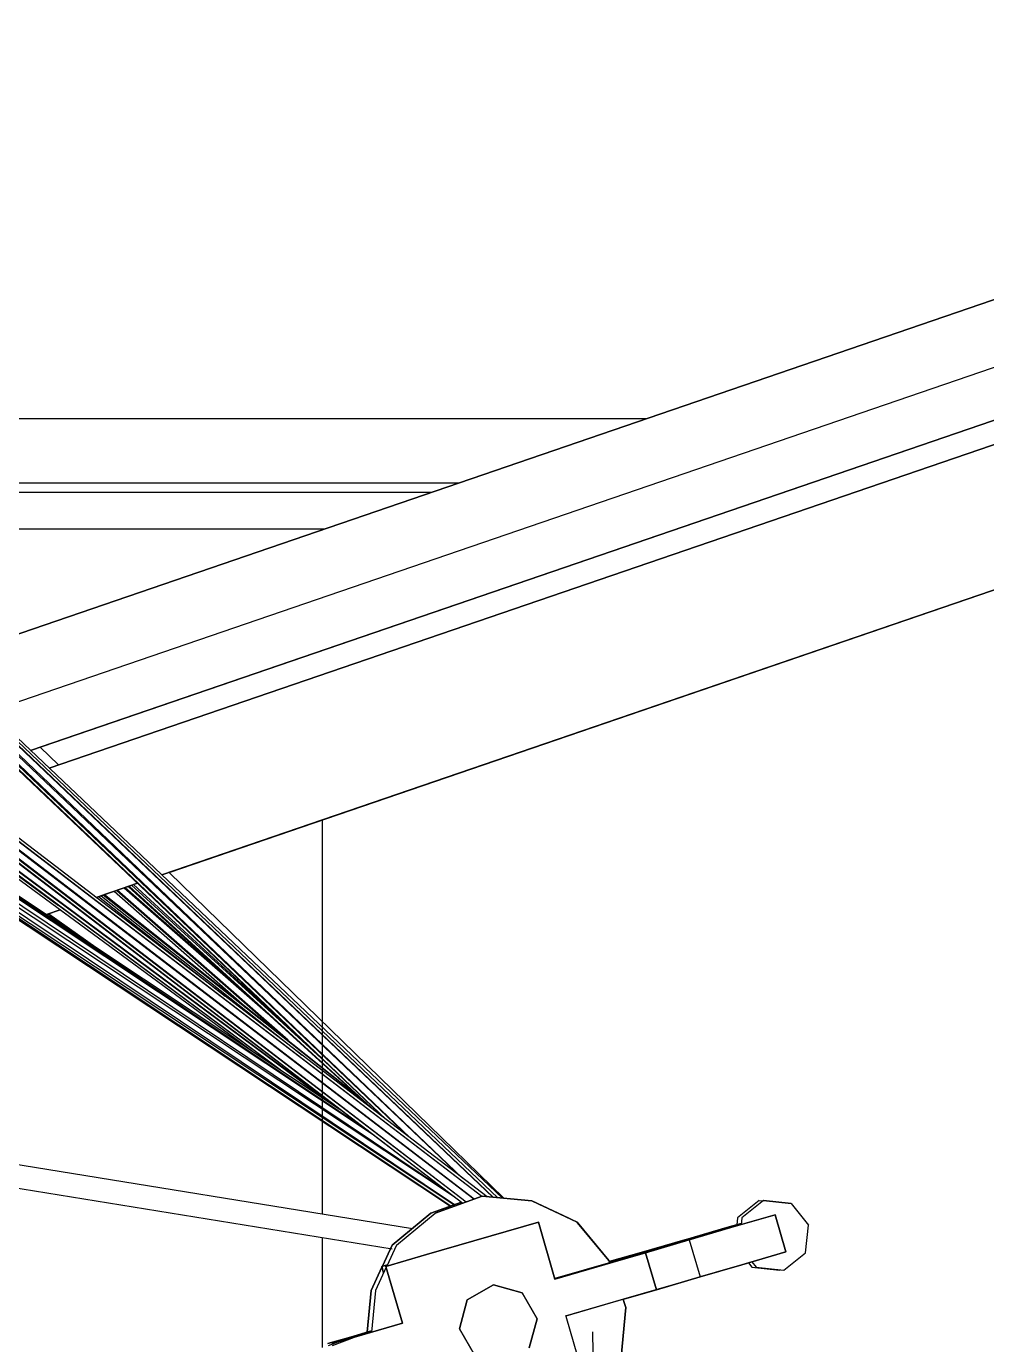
# Model space of a CAD drawing. Extents: x -43 to 90, y 6 to 81.
# Drawn here: x -12.824 to -11.777, y 67.614 to 69.053 of the extents above; entities that cross this region are included whole.
import ezdxf

# ---------------------------------------------------------------- set-up
doc = ezdxf.new("R2010")
doc.units = 0
doc.header["$LTSCALE"] = 0.1
doc.header["$MEASUREMENT"] = 0
doc.layers.add('cobertura nova', color=4, linetype='CONTINUOUS')
doc.layers.add('visto', color=9, linetype='CONTINUOUS')

msp = doc.modelspace()

# ---------------------------------------------------------------- linework, layer by layer
at = {"layer": 'cobertura nova'}
for p, q in [((-12.3274, 67.7759), (-18.0227, 72.1373)), ((-12.3358, 67.7729), (-18.0227, 72.1373)), ((-12.3216, 67.7755), (-18.0211, 72.1401)), ((-12.3273, 67.7759), (-18.0211, 72.1401)), ((-18.0309, 72.1236), (-12.348, 67.7684)), ((-12.3445, 67.7697), (-18.0309, 72.1236)), ((-12.336, 67.7728), (-18.0268, 72.1304)), ((-12.3444, 67.7697), (-18.0268, 72.1304)), ((-18.0326, 72.1208), (-12.3481, 67.7684)), ((-12.3151, 67.7749), (-15.2887, 70.6026)), ((-12.3483, 67.7959), (-15.2887, 70.6026)), ((-12.315, 67.7749), (-15.2868, 70.6053)), ((-15.2868, 70.6053), (-12.3099, 67.7744)), ((-15.2996, 70.5872), (-12.4327, 67.8606)), ((-15.2977, 70.5898), (-12.4314, 67.8596)), ((-12.4085, 67.8421), (-15.2977, 70.5898)), ((-12.35, 67.7972), (-15.2932, 70.5962)), ((-12.4058, 67.84), (-15.2932, 70.5962)), ((-12.3048, 67.7739), (-15.0773, 70.4061)), ((-12.9215, 68.3594), (-10.9014, 69.0518)), ((-10.9014, 69.0518), (-12.9215, 68.3594)), ((-12.8642, 68.305), (-10.8787, 68.9856)), ((-10.8609, 68.9339), (-12.8196, 68.2626)), ((-12.8196, 68.2626), (-10.8609, 68.9339)), ((-12.8196, 68.2626), (-10.8609, 68.9339)), ((-10.8609, 68.9339), (-12.8196, 68.2626)), ((-12.8196, 68.2626), (-10.8609, 68.9339)), ((-12.8196, 68.2626), (-10.8609, 68.9339)), ((-10.8609, 68.9339), (-12.8196, 68.2626)), ((-10.8609, 68.9339), (-12.8196, 68.2626)), ((-12.8196, 68.2626), (-10.8609, 68.9339)), ((-10.8609, 68.9339), (-12.8196, 68.2626)), ((-10.8609, 68.9339), (-12.8196, 68.2626)), ((-12.8196, 68.2626), (-10.8609, 68.9339)), ((-12.8196, 68.2626), (-10.8609, 68.9339)), ((-10.8609, 68.9339), (-12.8196, 68.2626)), ((-12.8196, 68.2626), (-10.8609, 68.9339)), ((-10.8609, 68.9339), (-12.8196, 68.2626)), ((-12.8196, 68.2626), (-10.861, 68.9339)), ((-10.861, 68.9339), (-12.8196, 68.2626)), ((-12.8196, 68.2626), (-10.861, 68.9339)), ((-12.8196, 68.2626), (-10.861, 68.9339)), ((-10.861, 68.9339), (-12.8196, 68.2626)), ((-10.861, 68.9339), (-12.8196, 68.2626)), ((-12.8196, 68.2626), (-10.861, 68.9339)), ((-10.861, 68.9339), (-12.8196, 68.2626)), ((-12.8196, 68.2626), (-10.861, 68.9339)), ((-10.861, 68.9339), (-12.8196, 68.2626)), ((-12.8196, 68.2626), (-10.861, 68.9339)), ((-12.8196, 68.2626), (-10.861, 68.9339)), ((-10.861, 68.9339), (-12.8196, 68.2626)), ((-10.861, 68.9339), (-12.8196, 68.2626)), ((-12.8196, 68.2626), (-10.8609, 68.9339)), ((-10.8609, 68.9339), (-12.8196, 68.2626)), ((-10.8609, 68.9339), (-12.8196, 68.2626)), ((-12.8196, 68.2626), (-10.8609, 68.9339)), ((-12.809, 68.2662), (-10.8609, 68.9339)), ((-10.8609, 68.9339), (-12.809, 68.2662)), ((-12.7991, 68.2432), (-10.9285, 68.8843)), ((-10.9285, 68.8843), (-12.7991, 68.2432)), ((-10.8799, 68.7424), (-12.6764, 68.1267)), ((-12.6764, 68.1267), (-10.8799, 68.7424)), ((-12.6764, 68.1267), (-10.8799, 68.7424)), ((-10.8799, 68.7424), (-12.6764, 68.1267)), ((-12.6764, 68.1267), (-10.8799, 68.7424)), ((-10.8799, 68.7424), (-12.6764, 68.1267)), ((-12.6764, 68.1267), (-10.8799, 68.7424)), ((-10.8799, 68.7424), (-12.6685, 68.1294)), ((-12.6685, 68.1294), (-10.8799, 68.7424)), ((-13.5821, 68.683), (-12.5474, 67.9144)), ((-12.4992, 67.8824), (-13.5797, 68.6843)), ((-12.4942, 67.8791), (-13.578, 68.6852)), ((-13.59, 68.6789), (-12.5774, 67.9344)), ((-13.5876, 68.6802), (-12.789, 68.0935)), ((-13.5829, 68.6826), (-12.5499, 67.9161)), ((-12.3571, 67.7668), (-13.6221, 68.6146)), ((-12.3564, 67.7748), (-13.622, 68.6146)), ((-12.3636, 67.7803), (-13.6141, 68.6187)), ((-12.4457, 67.8431), (-13.6139, 68.6188)), ((-12.4512, 67.8474), (-13.6106, 68.6205)), ((-13.6106, 68.6205), (-12.4828, 67.8715)), ((-13.6334, 68.6087), (-12.3614, 67.7653)), ((-13.6301, 68.6104), (-12.3611, 67.7654)), ((-12.3577, 67.7666), (-13.63, 68.6105)), ((-12.2379, 68.462), (-12.8196, 68.2626)), ((-12.7889, 68.2467), (-12.809, 68.2662)), ((-12.3032, 67.7738), (-12.6685, 68.1294)), ((-12.7029, 68.1176), (-12.7481, 68.1021)), ((-12.7481, 68.1021), (-12.7029, 68.1176)), ((-12.7481, 68.1021), (-12.7029, 68.1176)), ((-12.7029, 68.1176), (-12.7481, 68.1021)), ((-12.7481, 68.1021), (-12.7029, 68.1176)), ((-12.7029, 68.1176), (-12.7481, 68.1021)), ((-12.7481, 68.1021), (-12.7029, 68.1176)), ((-12.7129, 68.1142), (-12.739, 68.1052)), ((-12.739, 68.1052), (-12.7129, 68.1142)), ((-12.7284, 68.1089), (-12.5886, 67.9859)), ((-12.7253, 68.1099), (-12.5423, 67.9491)), ((-12.5387, 67.9463), (-12.7249, 68.1101)), ((-12.7174, 68.1126), (-12.5604, 67.975)), ((-12.7164, 68.113), (-12.5852, 67.9976)), ((-12.7129, 68.1142), (-12.4476, 67.872)), ((-12.712, 68.1145), (-12.4445, 67.8696)), ((-12.4903, 67.9153), (-12.7094, 68.1154)), ((-12.533, 67.956), (-12.7073, 68.1161)), ((-12.7455, 68.103), (-12.6074, 67.9944)), ((-12.7426, 68.104), (-12.5234, 67.93)), ((-12.4595, 67.8828), (-12.7402, 68.1048)), ((-12.739, 68.1052), (-12.4643, 67.8872)), ((-12.7873, 68.0887), (-12.8021, 68.0836)), ((-12.8021, 68.0836), (-12.7873, 68.0887)), ((-12.8021, 68.0836), (-12.7873, 68.0887)), ((-12.7873, 68.0887), (-12.8021, 68.0836)), ((-12.8021, 68.0836), (-12.7873, 68.0887)), ((-12.7873, 68.0887), (-12.8021, 68.0836)), ((-12.7873, 68.0887), (-12.8021, 68.0836)), ((-12.8021, 68.0836), (-12.7873, 68.0887)), ((-12.8021, 68.0836), (-12.7873, 68.0887)), ((-12.8001, 68.0843), (-12.7551, 68.0524)), ((-12.7997, 68.0844), (-12.7483, 68.0479)), ((-12.7784, 68.0821), (-12.7875, 68.0886)), ((-13.2916, 67.885), (-12.403, 67.7408)), ((-13.3137, 67.8628), (-12.4252, 67.7186)), ((-12.3829, 67.7574), (-12.3496, 67.7695)), ((-12.3829, 67.7574), (-12.3496, 67.7695)), ((-12.3496, 67.7695), (-12.3829, 67.7574)), ((-12.3829, 67.7574), (-12.3496, 67.7695)), ((-12.3829, 67.7574), (-12.3614, 67.7653)), ((-12.3783, 67.7574), (-12.327, 67.7761)), ((-12.327, 67.7761), (-12.3783, 67.7574)), ((-12.327, 67.7761), (-12.2728, 67.7709)), ((-12.2728, 67.7709), (-12.327, 67.7761)), ((-12.2728, 67.7709), (-12.2728, 67.7709)), ((-12.2728, 67.7709), (-12.2234, 67.7478)), ((-12.2728, 67.7709), (-12.2728, 67.7709)), ((-12.2234, 67.7478), (-12.2728, 67.7709)), ((-12.2234, 67.7478), (-12.2728, 67.7709)), ((-12.2728, 67.7709), (-12.2234, 67.7478)), ((-12.2728, 67.7709), (-12.2728, 67.7709)), ((-12.2728, 67.7709), (-12.2728, 67.7709)), ((-12.2728, 67.7709), (-12.2728, 67.7709)), ((-12.2728, 67.7709), (-12.2728, 67.7709)), ((-12.2728, 67.7709), (-12.2728, 67.7709)), ((-12.2728, 67.7709), (-12.2728, 67.7709)), ((-12.2728, 67.7709), (-12.2234, 67.7478)), ((-12.2234, 67.7478), (-12.2728, 67.7709)), ((-12.2589, 67.7644), (-12.2728, 67.7709)), ((-12.2728, 67.7709), (-12.2728, 67.7709)), ((-12.2728, 67.7709), (-12.2728, 67.7709)), ((-12.2728, 67.7709), (-12.2728, 67.7709)), ((-12.2728, 67.7709), (-12.2589, 67.7644)), ((-12.2728, 67.7709), (-12.2728, 67.7709)), ((-12.2324, 67.752), (-12.2728, 67.7709)), ((-12.2234, 67.7478), (-12.2597, 67.7648)), ((-12.0246, 67.7715), (-12.0483, 67.7525)), ((-12.02, 67.7715), (-12.0437, 67.7525)), ((-12.0246, 67.7715), (-12.0205, 67.771)), ((-12.02, 67.7715), (-12.0205, 67.771)), ((-12.02, 67.7715), (-11.9898, 67.7681)), ((-11.9898, 67.7681), (-12.02, 67.7715)), ((-11.9898, 67.7681), (-11.9708, 67.7444)), ((-11.9898, 67.7681), (-11.9897, 67.7681)), ((-11.9897, 67.7681), (-11.9708, 67.7444)), ((-12.4249, 67.7227), (-12.3829, 67.7574)), ((-12.4249, 67.7227), (-12.3829, 67.7574)), ((-12.3829, 67.7574), (-12.4249, 67.7227)), ((-12.4203, 67.7227), (-12.3783, 67.7574)), ((-12.3829, 67.7574), (-12.3829, 67.7574)), ((-12.3829, 67.7574), (-12.3829, 67.7574)), ((-12.2234, 67.7478), (-12.1887, 67.7058)), ((-12.1887, 67.7058), (-12.2234, 67.7478)), ((-12.2234, 67.7478), (-12.1887, 67.7058)), ((-12.2234, 67.7478), (-12.1887, 67.7058)), ((-12.1887, 67.7058), (-12.2234, 67.7478)), ((-12.2234, 67.7478), (-12.2234, 67.7478)), ((-12.2234, 67.7478), (-12.1887, 67.7058)), ((-12.2234, 67.7478), (-12.2234, 67.7478)), ((-12.0555, 67.7418), (-12.0073, 67.7558)), ((-12.0073, 67.7558), (-12.0555, 67.7418)), ((-12.0483, 67.7525), (-12.0491, 67.745)), ((-12.0483, 67.7525), (-12.0491, 67.745)), ((-12.0437, 67.7525), (-12.0445, 67.745)), ((-12.0073, 67.7558), (-11.9955, 67.7152)), ((-12.0073, 67.7558), (-12.0073, 67.7558)), ((-11.9955, 67.7152), (-12.0073, 67.7558)), ((-12.0073, 67.7558), (-12.0073, 67.7558)), ((-12.0073, 67.7558), (-12.0073, 67.7558)), ((-12.0073, 67.7558), (-12.0073, 67.7558)), ((-12.3875, 67.7124), (-12.2655, 67.7478)), ((-12.2655, 67.7478), (-12.3875, 67.7124)), ((-12.2655, 67.7478), (-12.2475, 67.6857)), ((-12.2475, 67.6857), (-12.2655, 67.7478)), ((-12.2655, 67.7478), (-12.2475, 67.6857)), ((-12.1887, 67.7058), (-12.2231, 67.7474)), ((-12.1056, 67.7286), (-12.0601, 67.7418)), ((-12.0601, 67.7418), (-12.1056, 67.7286)), ((-12.1056, 67.7286), (-12.0601, 67.7418)), ((-12.101, 67.7286), (-12.0555, 67.7418)), ((-12.0555, 67.7418), (-12.101, 67.7286)), ((-12.0444, 67.7464), (-12.0601, 67.7418)), ((-12.0601, 67.7418), (-12.0444, 67.7464)), ((-12.0491, 67.745), (-12.0601, 67.7418)), ((-11.9741, 67.7142), (-11.9708, 67.7444)), ((-11.9741, 67.7142), (-11.9708, 67.7444)), ((-12.4249, 67.7227), (-12.4356, 67.6998)), ((-12.4356, 67.6998), (-12.4249, 67.7227)), ((-12.4249, 67.7227), (-12.4356, 67.6998)), ((-12.4203, 67.7227), (-12.431, 67.6998)), ((-12.1056, 67.7286), (-12.1533, 67.7148)), ((-12.1533, 67.7148), (-12.1056, 67.7286)), ((-12.1056, 67.7286), (-12.1533, 67.7148)), ((-12.1533, 67.7148), (-12.1056, 67.7286)), ((-12.1056, 67.7286), (-12.1533, 67.7148)), ((-12.1533, 67.7148), (-12.1056, 67.7286)), ((-12.1056, 67.7286), (-12.1533, 67.7148)), ((-12.1533, 67.7148), (-12.1056, 67.7286)), ((-12.1057, 67.7286), (-12.1533, 67.7148)), ((-12.1533, 67.7148), (-12.1057, 67.7286)), ((-12.1056, 67.7286), (-12.1533, 67.7148)), ((-12.1533, 67.7148), (-12.1056, 67.7286)), ((-12.1057, 67.7286), (-12.1533, 67.7148)), ((-12.1533, 67.7148), (-12.1057, 67.7286)), ((-12.1532, 67.7144), (-12.1056, 67.7286)), ((-12.1532, 67.7144), (-12.1056, 67.7286)), ((-12.101, 67.7286), (-12.1487, 67.7148)), ((-12.1487, 67.7148), (-12.101, 67.7286)), ((-12.1486, 67.7144), (-12.101, 67.7286)), ((-12.1056, 67.7286), (-12.1052, 67.7274)), ((-12.1056, 67.7286), (-12.1052, 67.7274)), ((-12.1056, 67.7286), (-12.1056, 67.7286)), ((-12.1056, 67.7286), (-12.1056, 67.7286)), ((-12.101, 67.7286), (-12.0892, 67.6881)), ((-12.101, 67.7286), (-12.0892, 67.6881)), ((-12.4319, 67.6995), (-12.3875, 67.7124)), ((-12.3875, 67.7124), (-12.4319, 67.6995)), ((-12.4319, 67.6995), (-12.3875, 67.7124)), ((-12.1887, 67.7058), (-12.1877, 67.7031)), ((-12.1877, 67.7031), (-12.1887, 67.7058)), ((-12.1877, 67.7031), (-12.1887, 67.7058)), ((-12.1887, 67.7058), (-12.1877, 67.7031)), ((-12.1887, 67.7058), (-12.1887, 67.7058)), ((-12.1533, 67.7148), (-12.1883, 67.7047)), ((-12.1883, 67.7047), (-12.1533, 67.7148)), ((-12.1533, 67.7148), (-12.1883, 67.7047)), ((-12.1883, 67.7047), (-12.1533, 67.7148)), ((-12.1533, 67.7148), (-12.1883, 67.7047)), ((-12.1883, 67.7047), (-12.1533, 67.7148)), ((-12.1533, 67.7148), (-12.1883, 67.7047)), ((-12.1883, 67.7047), (-12.1533, 67.7148)), ((-12.1533, 67.7148), (-12.1883, 67.7047)), ((-12.1883, 67.7047), (-12.1533, 67.7148)), ((-12.1533, 67.7148), (-12.1883, 67.7047)), ((-12.1883, 67.7047), (-12.1533, 67.7148)), ((-12.1533, 67.7148), (-12.1883, 67.7047)), ((-12.1883, 67.7047), (-12.1533, 67.7148)), ((-12.1881, 67.7043), (-12.1532, 67.7144)), ((-12.1881, 67.7043), (-12.1532, 67.7144)), ((-12.1487, 67.7148), (-12.1842, 67.7045)), ((-12.1842, 67.7045), (-12.1487, 67.7148)), ((-12.1841, 67.7041), (-12.1486, 67.7144)), ((-12.1533, 67.7148), (-12.1533, 67.7148)), ((-12.1533, 67.7148), (-12.1533, 67.7148)), ((-12.1533, 67.7148), (-12.1533, 67.7148)), ((-12.1533, 67.7148), (-12.1533, 67.7148)), ((-12.1533, 67.7148), (-12.1533, 67.7148)), ((-12.1533, 67.7148), (-12.1533, 67.7148)), ((-12.1533, 67.7148), (-12.1533, 67.7148)), ((-12.1533, 67.7148), (-12.1533, 67.7148)), ((-12.1533, 67.7148), (-12.1533, 67.7148)), ((-12.1533, 67.7148), (-12.1533, 67.7148)), ((-12.1533, 67.7148), (-12.1533, 67.7148)), ((-12.1533, 67.7148), (-12.1533, 67.7148)), ((-12.1533, 67.7148), (-12.1533, 67.7148)), ((-12.1533, 67.7148), (-12.1533, 67.7148)), ((-12.1532, 67.7144), (-12.1532, 67.7144)), ((-12.1532, 67.7144), (-12.1528, 67.7132)), ((-12.1528, 67.7132), (-12.1532, 67.7144)), ((-12.1532, 67.7144), (-12.1532, 67.7144)), ((-12.1532, 67.7144), (-12.1532, 67.7144)), ((-12.1487, 67.7148), (-12.1487, 67.7148)), ((-12.1486, 67.7144), (-12.1368, 67.6739)), ((-12.1368, 67.6739), (-12.1486, 67.7144)), ((-12.0437, 67.7013), (-11.9955, 67.7152)), ((-11.9955, 67.7152), (-12.0437, 67.7013)), ((-12.0437, 67.7013), (-11.9955, 67.7152)), ((-11.9978, 67.6952), (-11.9741, 67.7142)), ((-11.9978, 67.6952), (-11.9741, 67.7142)), ((-11.9955, 67.7152), (-11.9955, 67.7152)), ((-12.4362, 67.6985), (-12.448, 67.6733)), ((-12.448, 67.6733), (-12.4362, 67.6985)), ((-12.4362, 67.6985), (-12.448, 67.6733)), ((-12.4316, 67.6985), (-12.4433, 67.6733)), ((-12.4365, 67.6995), (-12.4303, 67.7013)), ((-12.4303, 67.7013), (-12.4365, 67.6995)), ((-12.4365, 67.6995), (-12.4303, 67.7013)), ((-12.4356, 67.6998), (-12.4365, 67.6995)), ((-12.4365, 67.6995), (-12.4356, 67.6998)), ((-12.4356, 67.6998), (-12.4365, 67.6995)), ((-12.4365, 67.6995), (-12.4356, 67.6998)), ((-12.4356, 67.6998), (-12.4365, 67.6995)), ((-12.4365, 67.6995), (-12.4356, 67.6998)), ((-12.4356, 67.6998), (-12.4365, 67.6995)), ((-12.4356, 67.6998), (-12.4365, 67.6995)), ((-12.4365, 67.6995), (-12.4356, 67.6998)), ((-12.4356, 67.6998), (-12.4365, 67.6995)), ((-12.4365, 67.6995), (-12.4356, 67.6998)), ((-12.4356, 67.6998), (-12.4365, 67.6995)), ((-12.4365, 67.6995), (-12.4356, 67.6998)), ((-12.4356, 67.6998), (-12.4365, 67.6995)), ((-12.4365, 67.6995), (-12.4356, 67.6998)), ((-12.4356, 67.6998), (-12.4365, 67.6995)), ((-12.4365, 67.6995), (-12.4356, 67.6998)), ((-12.4365, 67.6995), (-12.4362, 67.6985)), ((-12.4365, 67.6995), (-12.4365, 67.6995)), ((-12.4362, 67.6985), (-12.4365, 67.6995)), ((-12.4365, 67.6995), (-12.4362, 67.6985)), ((-12.4365, 67.6995), (-12.4344, 67.6924)), ((-12.4344, 67.6924), (-12.4365, 67.6995)), ((-12.4365, 67.6995), (-12.4344, 67.6924)), ((-12.4365, 67.6995), (-12.4365, 67.6995)), ((-12.4365, 67.6995), (-12.4362, 67.6985)), ((-12.431, 67.6998), (-12.4319, 67.6995)), ((-12.4319, 67.6995), (-12.4139, 67.6375)), ((-12.4319, 67.6995), (-12.4319, 67.6995)), ((-12.4139, 67.6375), (-12.4319, 67.6995)), ((-12.4319, 67.6995), (-12.4139, 67.6375)), ((-12.1842, 67.7045), (-12.2476, 67.6861)), ((-12.2476, 67.6861), (-12.1842, 67.7045)), ((-12.2475, 67.6857), (-12.1841, 67.7041)), ((-12.1841, 67.7041), (-12.2475, 67.6857)), ((-12.1842, 67.7045), (-12.1878, 67.7035)), ((-12.1878, 67.7035), (-12.1842, 67.7045)), ((-12.1842, 67.7045), (-12.1842, 67.7045)), ((-12.1842, 67.7045), (-12.1842, 67.7045)), ((-12.0437, 67.7013), (-12.0892, 67.6881)), ((-12.0892, 67.6881), (-12.0437, 67.7013)), ((-12.0437, 67.7013), (-12.0892, 67.6881)), ((-12.0892, 67.6881), (-12.0437, 67.7013)), ((-12.0437, 67.7013), (-12.0892, 67.6881)), ((-12.0437, 67.7013), (-12.0892, 67.6881)), ((-12.0437, 67.7013), (-12.0892, 67.6881)), ((-12.0437, 67.7013), (-12.0892, 67.6881)), ((-12.0892, 67.6881), (-12.0437, 67.7013)), ((-12.0892, 67.6881), (-12.0437, 67.7013)), ((-12.0437, 67.7013), (-12.0892, 67.6881)), ((-12.0562, 67.6976), (-12.0892, 67.6881)), ((-12.0892, 67.6881), (-12.0562, 67.6976)), ((-12.0562, 67.6976), (-12.0892, 67.6881)), ((-12.0892, 67.6881), (-12.0562, 67.6976)), ((-12.0892, 67.6881), (-12.0562, 67.6976)), ((-12.0892, 67.6881), (-12.0562, 67.6976)), ((-12.0892, 67.6881), (-12.0562, 67.6976)), ((-12.0892, 67.6881), (-12.0562, 67.6976)), ((-12.0437, 67.7013), (-12.0328, 67.7044)), ((-12.0328, 67.7044), (-12.0437, 67.7013)), ((-12.0328, 67.7044), (-12.0437, 67.7013)), ((-12.0437, 67.7013), (-12.0365, 67.7034)), ((-12.0365, 67.7034), (-12.0437, 67.7013)), ((-12.0437, 67.7013), (-12.0365, 67.7034)), ((-12.0365, 67.7034), (-12.0437, 67.7013)), ((-12.0437, 67.7013), (-12.0365, 67.7034)), ((-12.0365, 67.7034), (-12.0437, 67.7013)), ((-12.0365, 67.7034), (-12.0437, 67.7013)), ((-12.0437, 67.7013), (-12.0365, 67.7034)), ((-12.0365, 67.7034), (-12.0437, 67.7013)), ((-12.0437, 67.7013), (-12.0365, 67.7034)), ((-12.0365, 67.7034), (-12.0437, 67.7013)), ((-12.0437, 67.7013), (-12.0365, 67.7034)), ((-12.0365, 67.7034), (-12.0437, 67.7013)), ((-12.0437, 67.7013), (-12.0437, 67.7013)), ((-12.0437, 67.7013), (-12.0437, 67.7013)), ((-12.0437, 67.7013), (-12.0437, 67.7013)), ((-12.0437, 67.7013), (-12.0437, 67.7013)), ((-12.0437, 67.7013), (-12.0437, 67.7013)), ((-12.0437, 67.7013), (-12.0437, 67.7013)), ((-12.0437, 67.7013), (-12.0437, 67.7013)), ((-12.0437, 67.7013), (-12.0437, 67.7013)), ((-12.0437, 67.7013), (-12.0437, 67.7013)), ((-12.0365, 67.7034), (-12.0327, 67.6986)), ((-12.0365, 67.7034), (-12.0327, 67.6986)), ((-12.0328, 67.7044), (-12.028, 67.6986)), ((-12.0327, 67.6986), (-12.0025, 67.6952)), ((-12.028, 67.6986), (-11.9978, 67.6952)), ((-12.0025, 67.6952), (-12.0019, 67.6957)), ((-12.0025, 67.6952), (-12.0019, 67.6957)), ((-12.0025, 67.6952), (-12.0025, 67.6952)), ((-11.9978, 67.6952), (-11.9978, 67.6952)), ((-12.3431, 67.663), (-12.3147, 67.6792)), ((-12.3147, 67.6792), (-12.3431, 67.663)), ((-12.2832, 67.6706), (-12.3147, 67.6792)), ((-12.3147, 67.6792), (-12.3147, 67.6792)), ((-12.3147, 67.6792), (-12.2832, 67.6706)), ((-12.3147, 67.6792), (-12.3147, 67.6792)), ((-12.1369, 67.6742), (-12.0892, 67.6881)), ((-12.0892, 67.6881), (-12.1368, 67.6739)), ((-12.1368, 67.6739), (-12.0892, 67.6881)), ((-12.1368, 67.6739), (-12.0892, 67.6881)), ((-12.0892, 67.6881), (-12.0894, 67.688)), ((-12.0892, 67.6881), (-12.0894, 67.688)), ((-12.0892, 67.6881), (-12.0894, 67.688)), ((-12.0892, 67.6881), (-12.0894, 67.688)), ((-12.0892, 67.6881), (-12.0894, 67.688)), ((-12.0894, 67.688), (-12.0892, 67.6881)), ((-12.0892, 67.6881), (-12.0894, 67.688)), ((-12.0892, 67.6881), (-12.0893, 67.688)), ((-12.0893, 67.688), (-12.0892, 67.6881)), ((-12.0892, 67.6881), (-12.0893, 67.688)), ((-12.0893, 67.688), (-12.0892, 67.6881)), ((-12.0893, 67.688), (-12.0892, 67.6881)), ((-12.0893, 67.688), (-12.0892, 67.6881)), ((-12.0893, 67.688), (-12.0892, 67.6881)), ((-12.0893, 67.688), (-12.0892, 67.6881)), ((-12.0892, 67.6881), (-12.0892, 67.6881)), ((-12.0892, 67.6881), (-12.0892, 67.6881)), ((-12.0892, 67.6881), (-12.0892, 67.6881)), ((-12.0892, 67.6881), (-12.0892, 67.6881)), ((-12.0892, 67.6881), (-12.0892, 67.6881)), ((-12.0892, 67.6881), (-12.0892, 67.6881)), ((-12.0892, 67.6881), (-12.0892, 67.6881)), ((-12.0892, 67.6881), (-12.0892, 67.6881)), ((-12.0892, 67.6881), (-12.0892, 67.6881)), ((-12.0892, 67.6881), (-12.0892, 67.6881)), ((-12.0892, 67.6881), (-12.0892, 67.6881)), ((-12.0892, 67.6881), (-12.0892, 67.6881)), ((-12.0892, 67.6881), (-12.0892, 67.6881)), ((-12.0892, 67.6881), (-12.0892, 67.6881)), ((-12.0892, 67.6881), (-12.0892, 67.6881)), ((-12.0892, 67.6881), (-12.0892, 67.6881)), ((-12.0892, 67.6881), (-12.0892, 67.6881)), ((-12.0892, 67.6881), (-12.0892, 67.6881)), ((-12.448, 67.6733), (-12.4523, 67.6277)), ((-12.4523, 67.6277), (-12.448, 67.6733)), ((-12.448, 67.6733), (-12.4523, 67.6277)), ((-12.4433, 67.6733), (-12.4477, 67.6277)), ((-12.3516, 67.6314), (-12.3431, 67.663)), ((-12.3431, 67.663), (-12.3516, 67.6314)), ((-12.2832, 67.6706), (-12.2832, 67.6706)), ((-12.2669, 67.6422), (-12.2832, 67.6706)), ((-12.2832, 67.6706), (-12.2832, 67.6706)), ((-12.2832, 67.6706), (-12.2669, 67.6422)), ((-12.2359, 67.6455), (-12.1724, 67.664)), ((-12.1723, 67.6636), (-12.2358, 67.6452)), ((-12.1723, 67.6636), (-12.1732, 67.6633)), ((-12.1732, 67.6633), (-12.1723, 67.6636)), ((-12.1723, 67.6636), (-12.1732, 67.6633)), ((-12.1723, 67.6636), (-12.1732, 67.6633)), ((-12.1732, 67.6633), (-12.1723, 67.6636)), ((-12.1732, 67.6633), (-12.1701, 67.6546)), ((-12.1701, 67.6546), (-12.1732, 67.6633)), ((-12.1701, 67.6546), (-12.1732, 67.6633)), ((-12.1732, 67.6633), (-12.1701, 67.6546)), ((-12.1724, 67.664), (-12.1369, 67.6742)), ((-12.1723, 67.6636), (-12.1368, 67.6739)), ((-12.1368, 67.6739), (-12.1723, 67.6636)), ((-12.1723, 67.6636), (-12.1368, 67.6739)), ((-12.1723, 67.6636), (-12.1723, 67.6636)), ((-12.1723, 67.6636), (-12.1723, 67.6636)), ((-12.1723, 67.6636), (-12.1723, 67.6636)), ((-12.1723, 67.6636), (-12.1723, 67.6636)), ((-12.1723, 67.6636), (-12.1723, 67.6636)), ((-12.1723, 67.6636), (-12.1723, 67.6636)), ((-12.1723, 67.6636), (-12.1723, 67.6636)), ((-12.1723, 67.6636), (-12.1723, 67.6636)), ((-12.1369, 67.6742), (-12.1369, 67.6742)), ((-12.1369, 67.6742), (-12.1369, 67.6742)), ((-12.1368, 67.6739), (-12.1368, 67.6739)), ((-12.1368, 67.6739), (-12.1368, 67.6739)), ((-12.1368, 67.6739), (-12.1368, 67.6739)), ((-12.1368, 67.6739), (-12.1368, 67.6739)), ((-12.1368, 67.6739), (-12.1368, 67.6739)), ((-12.1368, 67.6739), (-12.1368, 67.6739)), ((-12.1368, 67.6739), (-12.1368, 67.6739)), ((-12.1701, 67.6546), (-12.1752, 67.6003)), ((-12.1752, 67.6003), (-12.1701, 67.6546)), ((-12.1752, 67.6003), (-12.1701, 67.6546)), ((-12.1701, 67.6546), (-12.1752, 67.6003)), ((-12.4661, 67.6224), (-12.4139, 67.6375)), ((-12.4139, 67.6375), (-12.4661, 67.6224)), ((-12.4661, 67.6224), (-12.4139, 67.6375)), ((-12.2755, 67.6107), (-12.2669, 67.6422)), ((-12.2669, 67.6422), (-12.2755, 67.6107)), ((-12.2669, 67.6422), (-12.2669, 67.6422)), ((-12.2669, 67.6422), (-12.2669, 67.6422)), ((-12.2358, 67.6452), (-12.219, 67.5873)), ((-12.4707, 67.6224), (-12.4953, 67.6152)), ((-12.4953, 67.6152), (-12.4707, 67.6224)), ((-12.4707, 67.6224), (-12.4953, 67.6152)), ((-12.4953, 67.6152), (-12.4707, 67.6224)), ((-12.4707, 67.6224), (-12.4953, 67.6152)), ((-12.4953, 67.6152), (-12.4707, 67.6224)), ((-12.4707, 67.6224), (-12.4953, 67.6152)), ((-12.4953, 67.6152), (-12.4707, 67.6224)), ((-12.4707, 67.6224), (-12.4953, 67.6152)), ((-12.4953, 67.6152), (-12.4707, 67.6224)), ((-12.4707, 67.6224), (-12.4953, 67.6152)), ((-12.4953, 67.6152), (-12.4707, 67.6224)), ((-12.4707, 67.6224), (-12.4953, 67.6152)), ((-12.4953, 67.6152), (-12.4707, 67.6224)), ((-12.4947, 67.613), (-12.4707, 67.6224)), ((-12.4947, 67.613), (-12.4707, 67.6224)), ((-12.4661, 67.6224), (-12.4907, 67.6152)), ((-12.4907, 67.6152), (-12.4661, 67.6224)), ((-12.4901, 67.613), (-12.4661, 67.6224)), ((-12.4707, 67.6224), (-12.4475, 67.6291)), ((-12.4475, 67.6291), (-12.4707, 67.6224)), ((-12.4707, 67.6224), (-12.4475, 67.6291)), ((-12.4707, 67.6224), (-12.4523, 67.6277)), ((-12.4523, 67.6277), (-12.4707, 67.6224)), ((-12.4523, 67.6277), (-12.4707, 67.6224)), ((-12.4707, 67.6224), (-12.4523, 67.6277)), ((-12.4523, 67.6277), (-12.4707, 67.6224)), ((-12.4707, 67.6224), (-12.4523, 67.6277)), ((-12.4707, 67.6224), (-12.4523, 67.6277)), ((-12.4707, 67.6224), (-12.4707, 67.6224)), ((-12.3354, 67.6031), (-12.3516, 67.6314)), ((-12.3516, 67.6314), (-12.3354, 67.6031)), ((-12.2064, 67.6281), (-12.1867, 66.4374)), ((-12.4953, 67.6152), (-12.4953, 67.6152)), ((-12.4953, 67.6152), (-12.4953, 67.6152)), ((-12.4953, 67.6152), (-12.4953, 67.6152)), ((-12.4953, 67.6152), (-12.4953, 67.6152)), ((-12.4953, 67.6152), (-12.4953, 67.6152)), ((-12.4953, 67.6152), (-12.4953, 67.6152)), ((-12.4953, 67.6152), (-12.4953, 67.6152)), ((-12.4953, 67.6152), (-12.4953, 67.6152)), ((-12.4953, 67.6152), (-12.4953, 67.6152)), ((-12.4953, 67.6152), (-12.4953, 67.6152)), ((-12.4953, 67.6152), (-12.4953, 67.6152)), ((-12.4953, 67.6152), (-12.4953, 67.6152)), ((-12.4953, 67.6152), (-12.4953, 67.6152)), ((-12.4953, 67.6152), (-12.4953, 67.6152)), ((-12.4953, 67.6152), (-12.4953, 67.6152)), ((-12.4953, 67.6152), (-12.4953, 67.6152)), ((-12.4953, 67.6152), (-12.4953, 67.6152)), ((-12.4953, 67.6152), (-12.4953, 67.6152)), ((-12.4953, 67.6152), (-12.4953, 67.6152)), ((-12.4838, 67.6172), (-12.4907, 67.6152)), ((-12.4907, 67.6152), (-12.4838, 67.6172)), ((-12.4838, 67.6172), (-12.4907, 67.6152)), ((-12.4907, 67.6152), (-12.4838, 67.6172)), ((-12.4838, 67.6172), (-12.4907, 67.6152)), ((-12.4907, 67.6152), (-12.4838, 67.6172)), ((-12.4838, 67.6172), (-12.4907, 67.6152)), ((-12.4907, 67.6152), (-12.4838, 67.6172)), ((-12.4838, 67.6172), (-12.4907, 67.6152)), ((-12.4907, 67.6152), (-12.4838, 67.6172)), ((-12.4838, 67.6172), (-12.4907, 67.6152)), ((-12.4907, 67.6152), (-12.4838, 67.6172)), ((-12.4838, 67.6172), (-12.4907, 67.6152)), ((-12.4907, 67.6152), (-12.4838, 67.6172)), ((-12.4907, 67.6152), (-12.4907, 67.6152)), ((-12.4907, 67.6152), (-12.4907, 67.6152)), ((-12.4907, 67.6152), (-12.4907, 67.6152)), ((-12.4907, 67.6152), (-12.4907, 67.6152)), ((-12.4907, 67.6152), (-12.4907, 67.6152)), ((-12.4907, 67.6152), (-12.4907, 67.6152)), ((-12.4907, 67.6152), (-12.4907, 67.6152)), ((-12.4907, 67.6152), (-12.4907, 67.6152)), ((-12.4907, 67.6152), (-12.4907, 67.6152)), ((-12.4907, 67.6152), (-12.4907, 67.6152)), ((-12.4907, 67.6152), (-12.4907, 67.6152)), ((-12.4907, 67.6152), (-12.4907, 67.6152)), ((-12.4907, 67.6152), (-12.4907, 67.6152)), ((-12.4907, 67.6152), (-12.4907, 67.6152)), ((-12.4907, 67.6152), (-12.4907, 67.6152)), ((-12.4907, 67.6152), (-12.4907, 67.6152)), ((-12.4907, 67.6152), (-12.4907, 67.6152)), ((-12.4907, 67.6152), (-12.4907, 67.6152)), ((-12.4907, 67.6152), (-12.4907, 67.6152)), ((-12.4907, 67.6152), (-12.4907, 67.6152))]:
    msp.add_line(p, q, dxfattribs=at)
at = {"layer": 'visto'}
for p, q in [((-13.6941, 68.625), (-12.1468, 68.6249)), ((-13.8299, 68.5545), (-12.3524, 68.5545)), ((-13.8492, 68.5445), (-12.3816, 68.5445)), ((-13.9264, 68.5045), (-12.4982, 68.5045))]:
    msp.add_line(p, q, dxfattribs=at)
for points in [[(-12.5013, 68.1867), (-12.5013, 67.7568)], [(-12.5013, 67.731), (-12.5013, 67.6111)]]:
    msp.add_lwpolyline(points, dxfattribs=at)

doc.saveas('drawing.dxf')
